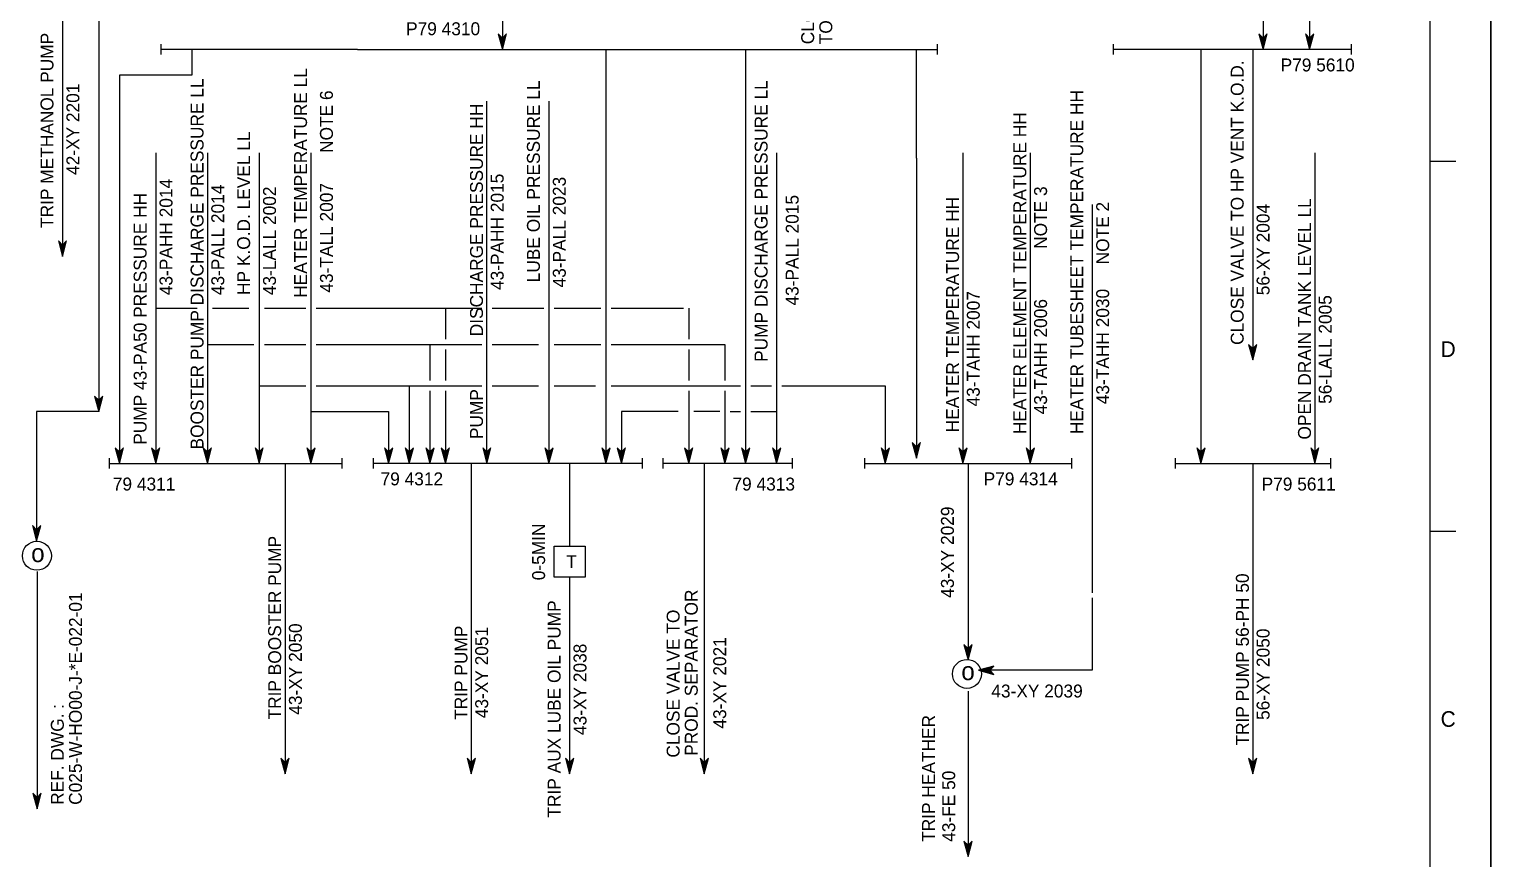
# Model space of a CAD drawing. Extents: x 0 to 841, y 0 to 594.
# Drawn here: x 558.6 to 841, y 163.6 to 323.9 of the extents above; entities that cross this region are included whole.
import ezdxf

# ---------------------------------------------------------------- set-up
doc = ezdxf.new("R2010")
doc.units = 0
for name, color, linetype in [('01-LIN-025-A', 7, 'Continuous'), ('09-LIN-050-B', 7, 'Continuous'), ('12-LIN-100-A', 7, 'Continuous'), ('34-TXT-018', 7, 'Continuous')]:
    doc.layers.add(name, color=color, linetype=linetype)

msp = doc.modelspace()

# ---------------------------------------------------------------- linework, layer by layer
at = {"layer": '01-LIN-025-A'}
for p, q in [((829.26, 112.01), (829.26, 582.23)), ((834.27, 298.32), (829.26, 298.32)), ((834.27, 226.84), (829.26, 226.84))]:
    msp.add_line(p, q, dxfattribs=at)
at = {"layer": '09-LIN-050-B'}
msp.add_lwpolyline([(0, 0), (841, 0), (841, 594), (0, 594)], close=True, dxfattribs=at)
at = {"layer": '12-LIN-100-A'}
for p, q in [((650, 420), (650, 320)), ((806, 420), (806, 320)), ((797, 380), (797, 320)), ((565, 341), (565, 280)), ((572, 330), (572, 313)), ((584, 321), (584, 319)), ((622, 320), (584, 320)), ((590, 320), (590, 315)), ((622, 320), (734, 320)), ((670, 320), (670, 240)), ((697, 320), (697, 240)), ((730, 299), (730, 320)), ((734, 321), (734, 319)), ((768, 321), (768, 319)), ((814, 320), (768, 320)), ((785, 320), (785, 240)), ((795, 320), (795, 260)), ((814, 321), (814, 319)), ((590, 315), (576, 315)), ((576, 315), (576, 240)), ((572, 313), (572, 250)), ((647, 240), (647, 310)), ((659, 310), (659, 240)), ((583, 300), (583, 240)), ((593, 300), (593, 240)), ((603, 300), (603, 240)), ((612.99, 300), (612.99, 290)), ((703, 300), (703, 240)), ((739, 300), (739, 240)), ((752, 300), (752, 240)), ((807, 300), (807, 240)), ((730, 299), (730, 241)), ((613, 290), (613, 240)), ((764, 290), (764, 215)), ((583, 270), (591, 270)), ((594, 270), (601, 270)), ((604, 270), (612, 270)), ((614, 270), (646, 270)), ((639, 270), (639, 264)), ((648, 270), (658, 270)), ((660, 270), (669, 270)), ((671, 270), (685, 270)), ((686, 270), (686, 264)), ((593, 263), (602, 263)), ((604, 263), (612, 263)), ((614, 263), (646, 263)), ((636, 263), (636, 256)), ((648, 263), (657, 263)), ((660, 263), (669, 263)), ((671, 263), (693, 263)), ((693, 263), (693, 256)), ((639, 262), (639, 256)), ((686, 262), (686, 256)), ((603, 255), (612, 255)), ((614, 255), (646, 255)), ((632, 255), (632, 240)), ((648, 255), (657, 255)), ((660, 255), (668, 255)), ((671, 255), (696, 255)), ((698, 255), (702, 255)), ((704, 255), (712, 255)), ((711, 255), (724, 255)), ((724, 255), (724, 240)), ((636, 254), (636, 240)), ((639, 254), (639, 240)), ((686, 254), (686, 240)), ((693, 254), (693, 240)), ((572, 250), (560, 250)), ((560, 250), (560, 226)), ((613, 250), (628, 250)), ((628, 250), (628, 240)), ((684, 250), (673, 250)), ((673, 250), (673, 240)), ((692, 250), (687, 250)), ((694, 250), (696, 250)), ((698, 250), (703, 250)), ((574, 241), (574, 239)), ((619, 241), (619, 239)), ((625, 241), (625, 239)), ((677, 241), (677, 239)), ((681, 241), (681, 239)), ((706, 241), (706, 239)), ((720, 241), (720, 239)), ((760, 241), (760, 239)), ((780, 241), (780, 239)), ((810, 241), (810, 239)), ((574, 240), (574, 240)), ((574, 240), (619, 240)), ((608, 240), (608, 180)), ((677, 240), (625, 240)), ((644, 240), (644, 180)), ((657, 240), (657, 240)), ((663, 240), (663, 224)), ((706, 240), (681, 240)), ((689, 240), (689, 180)), ((706, 240), (706, 240)), ((720, 240), (760, 240)), ((740, 240), (740, 202)), ((780, 240), (810, 240)), ((795, 240), (795, 180)), ((560, 226), (560, 226)), ((560, 225.98), (560, 224.96)), ((660, 224), (666, 224)), ((660, 218), (660, 224)), ((660, 224), (666, 224)), ((660, 218), (660, 224)), ((666, 224), (666, 218)), ((666, 224), (666, 218)), ((560.08, 219.13), (560.08, 173.23)), ((666, 218), (660, 218)), ((666, 218), (660, 218)), ((663, 218), (663, 181)), ((764, 214), (764, 200)), ((740, 202), (740, 202)), ((764, 200), (742, 200)), ((740, 196), (740, 164))]:
    msp.add_line(p, q, dxfattribs=at)
msp.add_lwpolyline([(0, 594), (841, 594), (841, 0), (0, 0)], close=True, dxfattribs=at)
for centre in [(560.05, 222.14), (560.05, 222.14), (739.78, 199.3)]:
    msp.add_circle(centre, 2.8, dxfattribs=at)
at = {"layer": '34-TXT-018'}
for p, q in [((650, 322.2), (649.2, 323)), ((649.2, 323), (650, 320)), ((650, 322), (649.4, 322.6)), ((649.4, 322.6), (650, 320.4)), ((650, 321.8), (649.6, 322.2)), ((649.6, 322.2), (650, 320.8)), ((650, 320), (650.8, 323)), ((650.8, 323), (650, 322.2)), ((650, 320.4), (650.6, 322.6)), ((650.6, 322.6), (650, 322)), ((650, 320.8), (650.4, 322.2)), ((650.4, 322.2), (650, 321.8)), ((797, 322.2), (796.2, 323)), ((796.2, 323), (797, 320)), ((797, 322), (796.4, 322.6)), ((796.4, 322.6), (797, 320.4)), ((797, 321.8), (796.6, 322.2)), ((796.6, 322.2), (797, 320.8)), ((797, 320), (797.8, 323)), ((797.8, 323), (797, 322.2)), ((797, 320.4), (797.6, 322.6)), ((797.6, 322.6), (797, 322)), ((797, 320.8), (797.4, 322.2)), ((797.4, 322.2), (797, 321.8)), ((806, 322.2), (805.2, 323)), ((805.2, 323), (806, 320)), ((806, 322), (805.4, 322.6)), ((805.4, 322.6), (806, 320.4)), ((806, 321.8), (805.6, 322.2)), ((805.6, 322.2), (806, 320.8)), ((806, 320), (806.8, 323)), ((806.8, 323), (806, 322.2)), ((806, 320.4), (806.6, 322.6)), ((806.6, 322.6), (806, 322)), ((806, 320.8), (806.4, 322.2)), ((806.4, 322.2), (806, 321.8)), ((650, 321.6), (649.8, 321.8)), ((649.8, 321.8), (650, 321.2)), ((650, 321.2), (650.2, 321.8)), ((650.2, 321.8), (650, 321.6)), ((797, 321.6), (796.8, 321.8)), ((796.8, 321.8), (797, 321.2)), ((797, 321.2), (797.2, 321.8)), ((797.2, 321.8), (797, 321.6)), ((806, 321.6), (805.8, 321.8)), ((805.8, 321.8), (806, 321.2)), ((806, 321.2), (806.2, 321.8)), ((806.2, 321.8), (806, 321.6)), ((565, 282.2), (564.2, 283)), ((564.2, 283), (565, 280)), ((565, 282), (564.4, 282.6)), ((564.4, 282.6), (565, 280.4)), ((565, 280), (565.8, 283)), ((565.8, 283), (565, 282.2)), ((565, 280.4), (565.6, 282.6)), ((565.6, 282.6), (565, 282)), ((565, 281.8), (564.6, 282.2)), ((564.6, 282.2), (565, 280.8)), ((565, 281.6), (564.8, 281.8)), ((564.8, 281.8), (565, 281.2)), ((565, 280.8), (565.4, 282.2)), ((565.4, 282.2), (565, 281.8)), ((565, 281.2), (565.2, 281.8)), ((565.2, 281.8), (565, 281.6)), ((795, 262.2), (794.2, 263)), ((794.2, 263), (795, 260)), ((795, 260), (795.8, 263)), ((795.8, 263), (795, 262.2)), ((795, 262), (794.4, 262.6)), ((794.4, 262.6), (795, 260.4)), ((795, 261.8), (794.6, 262.2)), ((794.6, 262.2), (795, 260.8)), ((795, 261.6), (794.8, 261.8)), ((794.8, 261.8), (795, 261.2)), ((795, 260.4), (795.6, 262.6)), ((795.6, 262.6), (795, 262)), ((795, 260.8), (795.4, 262.2)), ((795.4, 262.2), (795, 261.8)), ((795, 261.2), (795.2, 261.8)), ((795.2, 261.8), (795, 261.6)), ((572, 252.2), (571.2, 253)), ((571.2, 253), (572, 250)), ((572, 252), (571.4, 252.6)), ((571.4, 252.6), (572, 250.4)), ((572, 251.8), (571.6, 252.2)), ((571.6, 252.2), (572, 250.8)), ((572, 251.6), (571.8, 251.8)), ((571.8, 251.8), (572, 251.2)), ((572, 250), (572.8, 253)), ((572.8, 253), (572, 252.2)), ((572, 250.4), (572.6, 252.6)), ((572.6, 252.6), (572, 252)), ((572, 250.8), (572.4, 252.2)), ((572.4, 252.2), (572, 251.8)), ((572, 251.2), (572.2, 251.8)), ((572.2, 251.8), (572, 251.6)), ((576, 242.2), (575.2, 243)), ((575.2, 243), (576, 240)), ((576, 240), (576.8, 243)), ((576.8, 243), (576, 242.2)), ((583, 242.2), (582.2, 243)), ((582.2, 243), (583, 240)), ((583, 240), (583.8, 243)), ((583.8, 243), (583, 242.2)), ((593, 242.2), (592.2, 243)), ((592.2, 243), (593, 240)), ((593, 240), (593.8, 243)), ((593.8, 243), (593, 242.2)), ((603, 242.2), (602.2, 243)), ((602.2, 243), (603, 240)), ((603, 240), (603.8, 243)), ((603.8, 243), (603, 242.2)), ((613, 242.2), (612.2, 243)), ((612.2, 243), (613, 240)), ((613, 240), (613.8, 243)), ((613.8, 243), (613, 242.2)), ((628, 242.2), (627.2, 243)), ((627.2, 243), (628, 240)), ((628, 240), (628.8, 243)), ((628.8, 243), (628, 242.2)), ((632, 242.2), (631.2, 243)), ((631.2, 243), (632, 240)), ((632, 240), (632.8, 243)), ((632.8, 243), (632, 242.2)), ((636, 242.2), (635.2, 243)), ((635.2, 243), (636, 240)), ((636, 240), (636.8, 243)), ((636.8, 243), (636, 242.2)), ((639, 242.2), (638.2, 243)), ((638.2, 243), (639, 240)), ((639, 240), (639.8, 243)), ((639.8, 243), (639, 242.2)), ((647, 242.2), (646.2, 243)), ((646.2, 243), (647, 240)), ((647, 240), (647.8, 243)), ((647.8, 243), (647, 242.2)), ((659, 242.2), (658.2, 243)), ((658.2, 243), (659, 240)), ((659, 240), (659.8, 243)), ((659.8, 243), (659, 242.2)), ((670, 242.2), (669.2, 243)), ((669.2, 243), (670, 240)), ((670, 240), (670.8, 243)), ((670.8, 243), (670, 242.2)), ((673, 242.2), (672.2, 243)), ((672.2, 243), (673, 240)), ((673, 240), (673.8, 243)), ((673.8, 243), (673, 242.2)), ((686, 242.2), (685.2, 243)), ((685.2, 243), (686, 240)), ((686, 240), (686.8, 243)), ((686.8, 243), (686, 242.2)), ((693, 242.2), (692.2, 243)), ((692.2, 243), (693, 240)), ((693, 240), (693.8, 243)), ((693.8, 243), (693, 242.2)), ((697, 242.2), (696.2, 243)), ((696.2, 243), (697, 240)), ((697, 240), (697.8, 243)), ((697.8, 243), (697, 242.2)), ((703, 242.2), (702.2, 243)), ((702.2, 243), (703, 240)), ((703, 240), (703.8, 243)), ((703.8, 243), (703, 242.2)), ((724, 242.2), (723.2, 243)), ((723.2, 243), (724, 240)), ((724, 240), (724.8, 243)), ((724.8, 243), (724, 242.2)), ((730, 243.2), (729.2, 244)), ((729.2, 244), (730, 241)), ((730, 243), (729.4, 243.6)), ((729.4, 243.6), (730, 241.4)), ((730, 242.8), (729.6, 243.2)), ((729.6, 243.2), (730, 241.8)), ((730, 241), (730.8, 244)), ((730.8, 244), (730, 243.2)), ((730, 241.4), (730.6, 243.6)), ((730.6, 243.6), (730, 243)), ((730, 241.8), (730.4, 243.2)), ((730.4, 243.2), (730, 242.8)), ((739, 242.2), (738.2, 243)), ((738.2, 243), (739, 240)), ((739, 240), (739.8, 243)), ((739.8, 243), (739, 242.2)), ((752, 242.2), (751.2, 243)), ((751.2, 243), (752, 240)), ((752, 240), (752.8, 243)), ((752.8, 243), (752, 242.2)), ((785, 242.2), (784.2, 243)), ((784.2, 243), (785, 240)), ((785, 240), (785.8, 243)), ((785.8, 243), (785, 242.2)), ((807, 242.2), (806.2, 243)), ((806.2, 243), (807, 240)), ((807, 240), (807.8, 243)), ((807.8, 243), (807, 242.2)), ((576, 242), (575.4, 242.6)), ((575.4, 242.6), (576, 240.4)), ((576, 241.8), (575.6, 242.2)), ((575.6, 242.2), (576, 240.8)), ((576, 241.6), (575.8, 241.8)), ((575.8, 241.8), (576, 241.2)), ((576, 240.4), (576.6, 242.6)), ((576.6, 242.6), (576, 242)), ((576, 240.8), (576.4, 242.2)), ((576.4, 242.2), (576, 241.8)), ((576, 241.2), (576.2, 241.8)), ((576.2, 241.8), (576, 241.6)), ((583, 242), (582.4, 242.6)), ((582.4, 242.6), (583, 240.4)), ((583, 241.8), (582.6, 242.2)), ((582.6, 242.2), (583, 240.8)), ((583, 241.6), (582.8, 241.8)), ((582.8, 241.8), (583, 241.2)), ((583, 240.4), (583.6, 242.6)), ((583.6, 242.6), (583, 242)), ((583, 240.8), (583.4, 242.2)), ((583.4, 242.2), (583, 241.8)), ((583, 241.2), (583.2, 241.8)), ((583.2, 241.8), (583, 241.6)), ((593, 242), (592.4, 242.6)), ((592.4, 242.6), (593, 240.4)), ((593, 241.8), (592.6, 242.2)), ((592.6, 242.2), (593, 240.8)), ((593, 241.6), (592.8, 241.8)), ((592.8, 241.8), (593, 241.2)), ((593, 240.4), (593.6, 242.6)), ((593.6, 242.6), (593, 242)), ((593, 240.8), (593.4, 242.2)), ((593.4, 242.2), (593, 241.8)), ((593, 241.2), (593.2, 241.8)), ((593.2, 241.8), (593, 241.6)), ((603, 242), (602.4, 242.6)), ((602.4, 242.6), (603, 240.4)), ((603, 241.8), (602.6, 242.2)), ((602.6, 242.2), (603, 240.8)), ((603, 241.6), (602.8, 241.8)), ((602.8, 241.8), (603, 241.2)), ((603, 240.4), (603.6, 242.6)), ((603.6, 242.6), (603, 242)), ((603, 240.8), (603.4, 242.2)), ((603.4, 242.2), (603, 241.8)), ((603, 241.2), (603.2, 241.8)), ((603.2, 241.8), (603, 241.6)), ((613, 242), (612.4, 242.6)), ((612.4, 242.6), (613, 240.4)), ((613, 241.8), (612.6, 242.2)), ((612.6, 242.2), (613, 240.8)), ((613, 241.6), (612.8, 241.8)), ((612.8, 241.8), (613, 241.2)), ((613, 240.4), (613.6, 242.6)), ((613.6, 242.6), (613, 242)), ((613, 240.8), (613.4, 242.2)), ((613.4, 242.2), (613, 241.8)), ((613, 241.2), (613.2, 241.8)), ((613.2, 241.8), (613, 241.6)), ((628, 242), (627.4, 242.6)), ((627.4, 242.6), (628, 240.4)), ((628, 241.8), (627.6, 242.2)), ((627.6, 242.2), (628, 240.8)), ((628, 241.6), (627.8, 241.8)), ((627.8, 241.8), (628, 241.2)), ((628, 240.4), (628.6, 242.6)), ((628.6, 242.6), (628, 242)), ((628, 240.8), (628.4, 242.2)), ((628.4, 242.2), (628, 241.8)), ((628, 241.2), (628.2, 241.8)), ((628.2, 241.8), (628, 241.6)), ((632, 242), (631.4, 242.6)), ((631.4, 242.6), (632, 240.4)), ((632, 241.8), (631.6, 242.2)), ((631.6, 242.2), (632, 240.8)), ((632, 241.6), (631.8, 241.8)), ((631.8, 241.8), (632, 241.2)), ((632, 240.4), (632.6, 242.6)), ((632.6, 242.6), (632, 242)), ((632, 240.8), (632.4, 242.2)), ((632.4, 242.2), (632, 241.8)), ((632, 241.2), (632.2, 241.8)), ((632.2, 241.8), (632, 241.6)), ((636, 242), (635.4, 242.6)), ((635.4, 242.6), (636, 240.4)), ((636, 241.8), (635.6, 242.2)), ((635.6, 242.2), (636, 240.8)), ((636, 241.6), (635.8, 241.8)), ((635.8, 241.8), (636, 241.2)), ((636, 240.4), (636.6, 242.6)), ((636.6, 242.6), (636, 242)), ((636, 240.8), (636.4, 242.2)), ((636.4, 242.2), (636, 241.8)), ((636, 241.2), (636.2, 241.8)), ((636.2, 241.8), (636, 241.6)), ((639, 242), (638.4, 242.6)), ((638.4, 242.6), (639, 240.4)), ((639, 241.8), (638.6, 242.2)), ((638.6, 242.2), (639, 240.8)), ((639, 241.6), (638.8, 241.8)), ((638.8, 241.8), (639, 241.2)), ((639, 240.4), (639.6, 242.6)), ((639.6, 242.6), (639, 242)), ((639, 240.8), (639.4, 242.2)), ((639.4, 242.2), (639, 241.8)), ((639, 241.2), (639.2, 241.8)), ((639.2, 241.8), (639, 241.6)), ((647, 242), (646.4, 242.6)), ((646.4, 242.6), (647, 240.4)), ((647, 241.8), (646.6, 242.2)), ((646.6, 242.2), (647, 240.8)), ((647, 241.6), (646.8, 241.8)), ((646.8, 241.8), (647, 241.2)), ((647, 240.4), (647.6, 242.6)), ((647.6, 242.6), (647, 242)), ((647, 240.8), (647.4, 242.2)), ((647.4, 242.2), (647, 241.8)), ((647, 241.2), (647.2, 241.8)), ((647.2, 241.8), (647, 241.6)), ((659, 242), (658.4, 242.6)), ((658.4, 242.6), (659, 240.4)), ((659, 241.8), (658.6, 242.2)), ((658.6, 242.2), (659, 240.8)), ((659, 241.6), (658.8, 241.8)), ((658.8, 241.8), (659, 241.2)), ((659, 240.4), (659.6, 242.6)), ((659.6, 242.6), (659, 242)), ((659, 240.8), (659.4, 242.2)), ((659.4, 242.2), (659, 241.8)), ((659, 241.2), (659.2, 241.8)), ((659.2, 241.8), (659, 241.6)), ((670, 242), (669.4, 242.6)), ((669.4, 242.6), (670, 240.4)), ((670, 241.8), (669.6, 242.2)), ((669.6, 242.2), (670, 240.8)), ((670, 241.6), (669.8, 241.8)), ((669.8, 241.8), (670, 241.2)), ((670, 240.4), (670.6, 242.6)), ((670.6, 242.6), (670, 242)), ((670, 240.8), (670.4, 242.2)), ((670.4, 242.2), (670, 241.8)), ((670, 241.2), (670.2, 241.8)), ((670.2, 241.8), (670, 241.6)), ((673, 242), (672.4, 242.6)), ((672.4, 242.6), (673, 240.4)), ((673, 241.8), (672.6, 242.2)), ((672.6, 242.2), (673, 240.8)), ((673, 241.6), (672.8, 241.8)), ((672.8, 241.8), (673, 241.2)), ((673, 240.4), (673.6, 242.6)), ((673.6, 242.6), (673, 242)), ((673, 240.8), (673.4, 242.2)), ((673.4, 242.2), (673, 241.8)), ((673, 241.2), (673.2, 241.8)), ((673.2, 241.8), (673, 241.6)), ((686, 242), (685.4, 242.6)), ((685.4, 242.6), (686, 240.4)), ((686, 241.8), (685.6, 242.2)), ((685.6, 242.2), (686, 240.8)), ((686, 241.6), (685.8, 241.8)), ((685.8, 241.8), (686, 241.2)), ((686, 240.4), (686.6, 242.6)), ((686.6, 242.6), (686, 242)), ((686, 240.8), (686.4, 242.2)), ((686.4, 242.2), (686, 241.8)), ((686, 241.2), (686.2, 241.8)), ((686.2, 241.8), (686, 241.6)), ((693, 242), (692.4, 242.6)), ((692.4, 242.6), (693, 240.4)), ((693, 241.8), (692.6, 242.2)), ((692.6, 242.2), (693, 240.8)), ((693, 241.6), (692.8, 241.8)), ((692.8, 241.8), (693, 241.2)), ((693, 240.4), (693.6, 242.6)), ((693.6, 242.6), (693, 242)), ((693, 240.8), (693.4, 242.2)), ((693.4, 242.2), (693, 241.8)), ((693, 241.2), (693.2, 241.8)), ((693.2, 241.8), (693, 241.6)), ((697, 242), (696.4, 242.6)), ((696.4, 242.6), (697, 240.4)), ((697, 241.8), (696.6, 242.2)), ((696.6, 242.2), (697, 240.8)), ((697, 241.6), (696.8, 241.8)), ((696.8, 241.8), (697, 241.2)), ((697, 240.4), (697.6, 242.6)), ((697.6, 242.6), (697, 242)), ((697, 240.8), (697.4, 242.2)), ((697.4, 242.2), (697, 241.8)), ((697, 241.2), (697.2, 241.8)), ((697.2, 241.8), (697, 241.6)), ((703, 242), (702.4, 242.6)), ((702.4, 242.6), (703, 240.4)), ((703, 241.8), (702.6, 242.2)), ((702.6, 242.2), (703, 240.8)), ((703, 241.6), (702.8, 241.8)), ((702.8, 241.8), (703, 241.2)), ((703, 240.4), (703.6, 242.6)), ((703.6, 242.6), (703, 242)), ((703, 240.8), (703.4, 242.2)), ((703.4, 242.2), (703, 241.8)), ((703, 241.2), (703.2, 241.8)), ((703.2, 241.8), (703, 241.6)), ((724, 242), (723.4, 242.6)), ((723.4, 242.6), (724, 240.4)), ((724, 241.8), (723.6, 242.2)), ((723.6, 242.2), (724, 240.8)), ((724, 241.6), (723.8, 241.8)), ((723.8, 241.8), (724, 241.2)), ((724, 240.4), (724.6, 242.6)), ((724.6, 242.6), (724, 242)), ((724, 240.8), (724.4, 242.2)), ((724.4, 242.2), (724, 241.8)), ((724, 241.2), (724.2, 241.8)), ((724.2, 241.8), (724, 241.6)), ((730, 242.6), (729.8, 242.8)), ((729.8, 242.8), (730, 242.2)), ((730, 242.2), (730.2, 242.8)), ((730.2, 242.8), (730, 242.6)), ((739, 242), (738.4, 242.6)), ((738.4, 242.6), (739, 240.4)), ((739, 241.8), (738.6, 242.2)), ((738.6, 242.2), (739, 240.8)), ((739, 241.6), (738.8, 241.8)), ((738.8, 241.8), (739, 241.2)), ((739, 240.4), (739.6, 242.6)), ((739.6, 242.6), (739, 242)), ((739, 240.8), (739.4, 242.2)), ((739.4, 242.2), (739, 241.8)), ((739, 241.2), (739.2, 241.8)), ((739.2, 241.8), (739, 241.6)), ((752, 242), (751.4, 242.6)), ((751.4, 242.6), (752, 240.4)), ((752, 241.8), (751.6, 242.2)), ((751.6, 242.2), (752, 240.8)), ((752, 241.6), (751.8, 241.8)), ((751.8, 241.8), (752, 241.2)), ((752, 240.4), (752.6, 242.6)), ((752.6, 242.6), (752, 242)), ((752, 240.8), (752.4, 242.2)), ((752.4, 242.2), (752, 241.8)), ((752, 241.2), (752.2, 241.8)), ((752.2, 241.8), (752, 241.6)), ((785, 242), (784.4, 242.6)), ((784.4, 242.6), (785, 240.4)), ((785, 241.8), (784.6, 242.2)), ((784.6, 242.2), (785, 240.8)), ((785, 241.6), (784.8, 241.8)), ((784.8, 241.8), (785, 241.2)), ((785, 240.4), (785.6, 242.6)), ((785.6, 242.6), (785, 242)), ((785, 240.8), (785.4, 242.2)), ((785.4, 242.2), (785, 241.8)), ((785, 241.2), (785.2, 241.8)), ((785.2, 241.8), (785, 241.6)), ((807, 242), (806.4, 242.6)), ((806.4, 242.6), (807, 240.4)), ((807, 241.8), (806.6, 242.2)), ((806.6, 242.2), (807, 240.8)), ((807, 241.6), (806.8, 241.8)), ((806.8, 241.8), (807, 241.2)), ((807, 240.4), (807.6, 242.6)), ((807.6, 242.6), (807, 242)), ((807, 240.8), (807.4, 242.2)), ((807.4, 242.2), (807, 241.8)), ((807, 241.2), (807.2, 241.8)), ((807.2, 241.8), (807, 241.6)), ((560, 227.16), (559.2, 227.96)), ((559.2, 227.96), (560, 224.96)), ((560, 226.96), (559.4, 227.56)), ((559.4, 227.56), (560, 225.36)), ((560, 226.76), (559.6, 227.16)), ((559.6, 227.16), (560, 225.76)), ((560, 226.56), (559.8, 226.76)), ((559.8, 226.76), (560, 226.16)), ((560, 224.96), (560.8, 227.96)), ((560.8, 227.96), (560, 227.16)), ((560, 225.36), (560.6, 227.56)), ((560.6, 227.56), (560, 226.96)), ((560, 225.76), (560.4, 227.16)), ((560.4, 227.16), (560, 226.76)), ((560, 226.16), (560.2, 226.76)), ((560.2, 226.76), (560, 226.56)), ((740, 204.2), (739.2, 205)), ((739.2, 205), (740, 202)), ((740, 204), (739.4, 204.6)), ((739.4, 204.6), (740, 202.4)), ((740, 203.8), (739.6, 204.2)), ((739.6, 204.2), (740, 202.8)), ((740, 203.6), (739.8, 203.8)), ((739.8, 203.8), (740, 203.2)), ((740, 202), (740.8, 205)), ((740.8, 205), (740, 204.2)), ((740, 202.4), (740.6, 204.6)), ((740.6, 204.6), (740, 204)), ((740, 202.8), (740.4, 204.2)), ((740.4, 204.2), (740, 203.8)), ((740, 203.2), (740.2, 203.8)), ((740.2, 203.8), (740, 203.6)), ((745, 200.8), (742, 200)), ((744.6, 200.6), (742.4, 200)), ((744, 200), (744.6, 200.6)), ((744.2, 200), (745, 200.8)), ((742, 200), (745, 199.2)), ((742.4, 200), (744.6, 199.4)), ((744.2, 200.4), (742.8, 200)), ((742.8, 200), (744.2, 199.6)), ((743.8, 200.2), (743.2, 200)), ((743.2, 200), (743.8, 199.8)), ((743.6, 200), (743.8, 200.2)), ((743.8, 199.8), (743.6, 200)), ((743.8, 200), (744.2, 200.4)), ((744.2, 199.6), (743.8, 200)), ((744.6, 199.4), (744, 200)), ((745, 199.2), (744.2, 200)), ((608, 182.2), (607.2, 183)), ((607.2, 183), (608, 180)), ((608, 182), (607.4, 182.6)), ((607.4, 182.6), (608, 180.4)), ((608, 181.8), (607.6, 182.2)), ((607.6, 182.2), (608, 180.8)), ((608, 181.6), (607.8, 181.8)), ((607.8, 181.8), (608, 181.2)), ((608, 180), (608.8, 183)), ((608.8, 183), (608, 182.2)), ((608, 180.4), (608.6, 182.6)), ((608.6, 182.6), (608, 182)), ((608, 180.8), (608.4, 182.2)), ((608.4, 182.2), (608, 181.8)), ((608, 181.2), (608.2, 181.8)), ((608.2, 181.8), (608, 181.6)), ((644, 182.2), (643.2, 183)), ((643.2, 183), (644, 180)), ((644, 182), (643.4, 182.6)), ((643.4, 182.6), (644, 180.4)), ((644, 181.8), (643.6, 182.2)), ((643.6, 182.2), (644, 180.8)), ((644, 181.6), (643.8, 181.8)), ((643.8, 181.8), (644, 181.2)), ((644, 180), (644.8, 183)), ((644.8, 183), (644, 182.2)), ((644, 180.4), (644.6, 182.6)), ((644.6, 182.6), (644, 182)), ((644, 180.8), (644.4, 182.2)), ((644.4, 182.2), (644, 181.8)), ((644, 181.2), (644.2, 181.8)), ((644.2, 181.8), (644, 181.6)), ((663, 182.2), (662.2, 183)), ((662.2, 183), (663, 180)), ((663, 182), (662.4, 182.6)), ((662.4, 182.6), (663, 180.4)), ((663, 181.8), (662.6, 182.2)), ((662.6, 182.2), (663, 180.8)), ((663, 181.6), (662.8, 181.8)), ((662.8, 181.8), (663, 181.2)), ((663, 180), (663.8, 183)), ((663.8, 183), (663, 182.2)), ((663, 180.4), (663.6, 182.6)), ((663.6, 182.6), (663, 182)), ((663, 180.8), (663.4, 182.2)), ((663.4, 182.2), (663, 181.8)), ((663, 181.2), (663.2, 181.8)), ((663.2, 181.8), (663, 181.6)), ((689, 182.2), (688.2, 183)), ((688.2, 183), (689, 180)), ((689, 182), (688.4, 182.6)), ((688.4, 182.6), (689, 180.4)), ((689, 181.8), (688.6, 182.2)), ((688.6, 182.2), (689, 180.8)), ((689, 181.6), (688.8, 181.8)), ((688.8, 181.8), (689, 181.2)), ((689, 180), (689.8, 183)), ((689.8, 183), (689, 182.2)), ((689, 180.4), (689.6, 182.6)), ((689.6, 182.6), (689, 182)), ((689, 180.8), (689.4, 182.2)), ((689.4, 182.2), (689, 181.8)), ((689, 181.2), (689.2, 181.8)), ((689.2, 181.8), (689, 181.6)), ((795, 182.2), (794.2, 183)), ((794.2, 183), (795, 180)), ((795, 182), (794.4, 182.6)), ((794.4, 182.6), (795, 180.4)), ((795, 181.8), (794.6, 182.2)), ((794.6, 182.2), (795, 180.8)), ((795, 181.6), (794.8, 181.8)), ((794.8, 181.8), (795, 181.2)), ((795, 180), (795.8, 183)), ((795.8, 183), (795, 182.2)), ((795, 180.4), (795.6, 182.6)), ((795.6, 182.6), (795, 182)), ((795, 180.8), (795.4, 182.2)), ((795.4, 182.2), (795, 181.8)), ((795, 181.2), (795.2, 181.8)), ((795.2, 181.8), (795, 181.6)), ((560.08, 175.43), (559.28, 176.23)), ((559.28, 176.23), (560.08, 173.23)), ((560.08, 175.23), (559.48, 175.83)), ((559.48, 175.83), (560.08, 173.63)), ((560.08, 175.03), (559.68, 175.43)), ((559.68, 175.43), (560.08, 174.03)), ((560.08, 173.23), (560.88, 176.23)), ((560.88, 176.23), (560.08, 175.43)), ((560.08, 173.63), (560.68, 175.83)), ((560.68, 175.83), (560.08, 175.23)), ((560.08, 174.03), (560.48, 175.43)), ((560.48, 175.43), (560.08, 175.03)), ((560.08, 174.83), (559.88, 175.03)), ((559.88, 175.03), (560.08, 174.43)), ((560.08, 174.43), (560.28, 175.03)), ((560.28, 175.03), (560.08, 174.83)), ((740, 166.2), (739.2, 167)), ((739.2, 167), (740, 164)), ((740, 164), (740.8, 167)), ((740.8, 167), (740, 166.2)), ((740, 166), (739.4, 166.6)), ((739.4, 166.6), (740, 164.4)), ((740, 165.8), (739.6, 166.2)), ((739.6, 166.2), (740, 164.8)), ((740, 165.6), (739.8, 165.8)), ((739.8, 165.8), (740, 165.2)), ((740, 164.4), (740.6, 166.6)), ((740.6, 166.6), (740, 166)), ((740, 164.8), (740.4, 166.2)), ((740.4, 166.2), (740, 165.8)), ((740, 165.2), (740.2, 165.8)), ((740.2, 165.8), (740, 165.6))]:
    msp.add_line(p, q, dxfattribs=at)

# ---------------------------------------------------------------- texts
at = {"layer": '01-LIN-025-A'}
for s, p in [('D', (831.31, 260.56)), ('C', (831.31, 189.08))]:
    msp.add_text(s, height=3.02, dxfattribs=at).set_placement(p)
for s, p in [('TRIP HEATHER ', (733.6, 166.85)), ('43-FE 50', (737.5, 166.85))]:
    msp.add_text(s, height=2.5, rotation=90, dxfattribs=at).set_placement(p)
at = {"layer": '12-LIN-100-A'}
for s, p in [('CLOSE INLET VALVE ', (710.25, 321)), ('TO PUMP 50-PA 51B', (713.75, 321)), ('TRIP METHANOL PUMP', (563.25, 285.5)), ('CLOSE VALVE TO HP VENT K.O.D.', (793.25, 262.89)), ('BOOSTER PUMP DISCHARGE PRESSURE LL', (592.25, 242.68)), ('HEATER TEMPERATURE LL', (612.25, 272)), ('LUBE OIL PRESSURE LL', (657.25, 275)), ('PUMP DISCHARGE PRESSURE LL', (701.25, 259.61)), ('42-XY 2201', (568.25, 295.74)), ('NOTE 6', (617.25, 300)), ('HEATER TUBESHEET TEMPERATURE HH', (762.25, 245.65)), ('PUMP           DISCHARGE PRESSURE HH', (646.25, 244.69)), ('HEATER ELEMENT TEMPERATURE HH', (751.25, 245.64)), ('HP K.O.D. LEVEL LL', (601.25, 272.55)), ('43-PAHH 2014', (586.25, 272.5)), ('43-PALL 2014', (596.25, 272.5)), ('43-TALL 2007', (617.25, 273)), ('43-PAHH 2015', (650.25, 273.5)), ('43-PALL 2023', (662.25, 274)), ('PUMP 43-PA50 PRESSURE HH', (581.25, 243.6)), ('43-LALL 2002', (606.25, 272.5)), ('43-PALL 2015', (707.25, 270.5)), ('HEATER TEMPERATURE HH', (738.25, 246)), ('NOTE 3', (755.25, 281.46)), ('OPEN DRAIN TANK LEVEL LL', (806.25, 244.6)), ('NOTE 2', (767.25, 278.46)), ('56-XY 2004', (798.25, 272.49)), ('43-TAHH 2007', (742.25, 251)), ('43-TAHH 2006', (755.25, 249.46)), ('43-TAHH 2030', (767.25, 251.43)), ('56-LALL 2005', (810.25, 251.5)), ('43-XY 2029', (737.25, 214)), ('0-5MIN', (658.25, 217.41)), ('TRIP BOOSTER PUMP', (607.25, 190.5)), ('TRIP PUMP 56-PH 50', (794.25, 185.47)), ('C025-W-HO00-J-*E-022-01', (568.75, 174)), ('PROD. SEPARATOR', (687.75, 183.48)), ('TRIP AUX LUBE OIL PUMP', (661.25, 171.54)), ('CLOSE VALVE TO ', (684.25, 183.12)), ('43-XY 2050', (611.25, 191.41)), ('TRIP PUMP', (643.25, 190.43)), ('43-XY 2051', (647.25, 190.74)), ('43-XY 2021', (693.25, 188.74)), ('56-XY 2050', (798.25, 190.41)), ('43-XY 2038', (666.25, 187.49)), ('REF. DWG. :', (565.25, 174))]:
    msp.add_text(s, height=2.5, rotation=90, dxfattribs=at).set_placement(p)
for s, height, p in [('P79 4310', 2.5, (631.39, 322.75)), ('P79 5610', 2.5, (800.39, 315.75)), ('79 4311', 2.5, (574.72, 234.75)), ('79 4312', 2.5, (626.46, 235.75)), ('79 4313', 2.5, (694.46, 234.75)), ('P79 4314', 2.5, (743, 235.75)), ('P79 5611', 2.5, (796.72, 234.75)), ('o', 3.5, (558.94, 220.92)), ('o', 3.5, (558.94, 220.92)), ('T', 2.5, (662.33, 219.75)), ('T', 2.5, (662.33, 219.75)), ('o', 3.5, (738.68, 198.11)), ('43-XY 2039', 2.5, (744.49, 194.75))]:
    msp.add_text(s, height=height, dxfattribs=at).set_placement(p)

doc.saveas('drawing.dxf')
